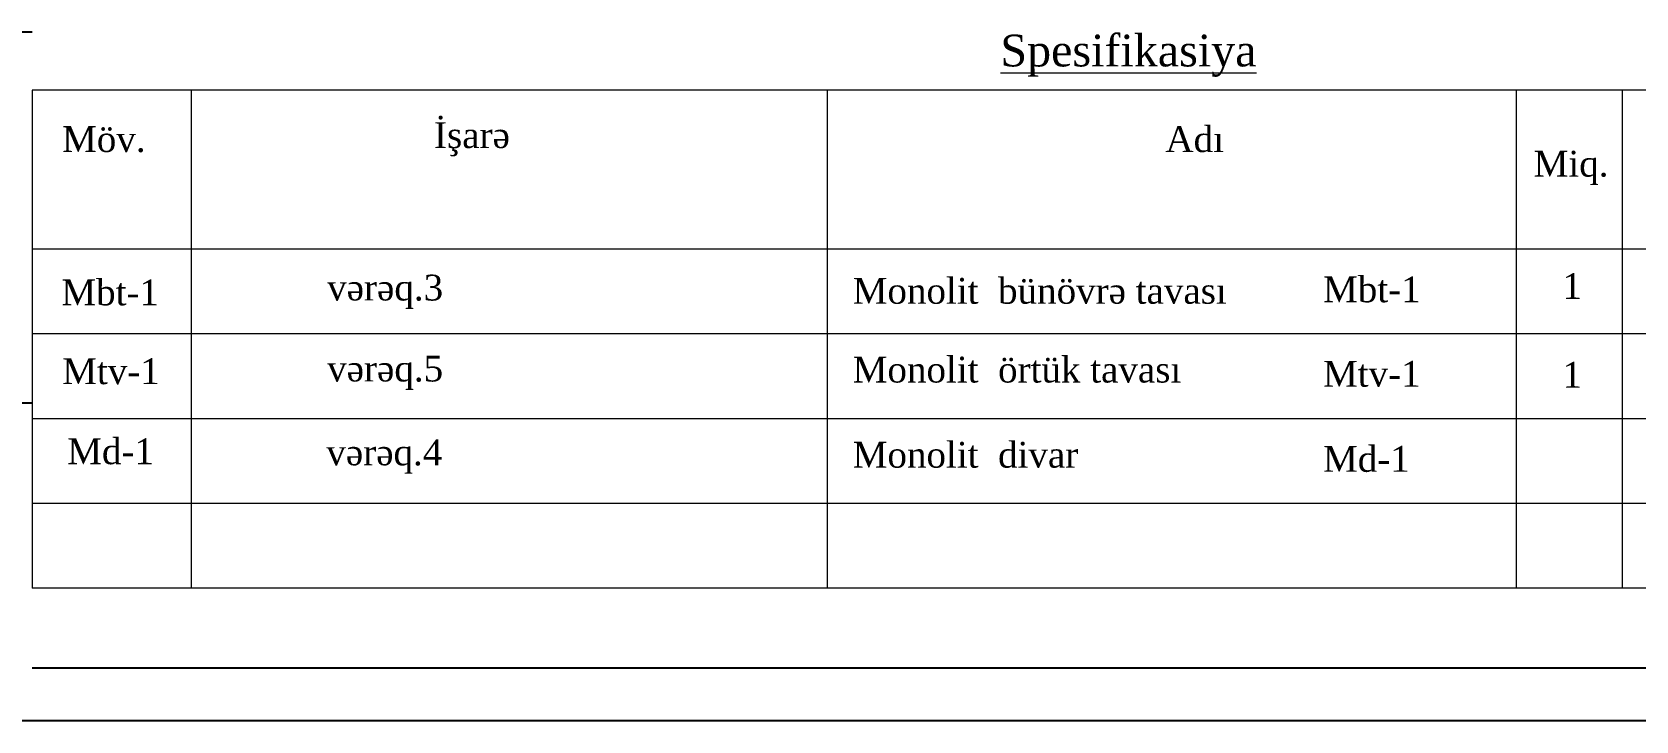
# Model space of a CAD drawing. Header units: millimetres. Extents: x 1177285 to 1225570, y -905119 to -683091.
# Drawn here: x 1185460 to 1201345, y -743942 to -737117 of the extents above; entities that cross this region are included whole.
import ezdxf

# ---------------------------------------------------------------- set-up
doc = ezdxf.new("R2010")
doc.units = ezdxf.units.MM
doc.layers.add('cedvel  0.09', color=7, linetype='Continuous', lineweight=13)
doc.layers.add('Text blocks_Ном._пера__1', color=7, linetype='Continuous', lineweight=100)
doc.styles.add('Times New  Roman', font='times.ttf')
doc.styles.add('СГЕНЕРИР_СТИЛЬ_3', font='a3ar(la).ttf')

# ---------------------------------------------------------------- blocks, each defined once
blk = doc.blocks.new('ntnntyht')
at = {"lineweight": 25}
for p, q in [((1963656, -43837), (1962402, -43837)), ((1963656, -47494), (1962402, -47494)), ((2003567, -50629), (1961564, -50629))]:
    blk.add_line(p, q, dxfattribs=at)
at = {"lineweight": 25, "ltscale": 15}
blk.add_line((1963654, -50106), (2003045, -50106), dxfattribs=at)

msp = doc.modelspace()

# ---------------------------------------------------------------- linework, layer by layer
at = {"lineweight": 20}
for p, q in [((1185459.666, -737691.991), (1185459.666, -742626.991)), ((1204884.666, -737691.991), (1185459.666, -737691.991)), ((1187034.666, -737691.991), (1187034.666, -739266.991)), ((1193334.666, -737691.991), (1193334.666, -739266.991)), ((1200159.666, -737691.991), (1200159.666, -739266.991)), ((1201209.666, -737691.991), (1201209.666, -739266.991)), ((1204884.666, -739266.991), (1185459.666, -739266.991)), ((1187034.666, -739266.991), (1187034.666, -742626.991)), ((1193334.666, -739266.991), (1193334.666, -742626.991)), ((1200159.666, -739266.991), (1200159.666, -742626.991)), ((1201209.666, -739266.991), (1201209.666, -742626.991)), ((1204884.666, -740106.991), (1185459.666, -740106.991))]:
    msp.add_line(p, q, dxfattribs=at)
at = {"layer": 'cedvel  0.09', "lineweight": 20}
for p, q in [((1204884.666, -740946.991), (1185459.666, -740946.991)), ((1204884.666, -741786.991), (1185459.666, -741786.991)), ((1204884.666, -742626.991), (1185459.666, -742626.991))]:
    msp.add_line(p, q, dxfattribs=at)

# ---------------------------------------------------------------- block references
at = {"color": 3, "xscale": 1.004925508461463, "yscale": 1.004925508461463, "zscale": 1.004925508461463}
msp.add_blockref('ntnntyht', (-787866.274, -693063.681), dxfattribs=at)

# ---------------------------------------------------------------- texts
at = {"color": 7, "lineweight": 5, "ltscale": 15, "insert": (1195049.844, -737141.689), "char_height": 315, "width": 2555.23934, "attachment_point": 1, "style": 'Times New  Roman'}
msp.add_mtext('{\\fTimes New Roman|b0|i0|c238|p18;\\LSpesifikasiya}', dxfattribs=at)
at = {"layer": 'Text blocks_Ном._пера__1', "linetype": 'Continuous', "char_height": 256, "attachment_point": 4, "style": 'СГЕНЕРИР_СТИЛЬ_3'}
for s, insert in [('{\\fTimes New Roman|b0|i0|c238|p18;İşarə}', (1189441.047, -738179.404)), ('{\\fTimes New Roman|b0|i0|c238|p18;Möv.}', (1185756.981, -738179.404)), ('{\\fTimes New Roman|b0|i0|c238|p18;Adı}', (1196684.737, -738179.404)), ('{\\fTimes New Roman|b0|i0|c238|p18;Miq.}', (1200331.948, -738462.198)), ('{\\fTimes New Roman|b0|i0|c204|p18;Mbt-1}', (1185749.914, -739697.309)), ('{\\fTimes New Roman|b0|i0|c204|p18;v\\fTimes New Roman|b0|i0|c238|p18;ə\\fTimes New Roman|b0|i0|c204|p18;r\\fTimes New Roman|b0|i0|c238|p18;ə\\fTimes New Roman|b0|i0|c204|p18;q.3}', (1188382.446, -739689.639)), ('{\\fTimes New Roman|b0|i0|c204|p18;Monolit  b\\fTimes New Roman|b0|i0|c0|p18;ü\\fTimes New Roman|b0|i0|c204|p18;n\\fTimes New Roman|b0|i0|c0|p18;ö\\fTimes New Roman|b0|i0|c204|p18;vr\\fTimes New Roman|b0|i0|c238|p18;ə\\fTimes New Roman|b0|i0|c204|p18; tavas\\fTimes New Roman|b0|i0|c238|p18;ı\\fTimes New Roman|b0|i0|c204|p18; \\L }', (1193587.547, -739682.033)), ('{\\fTimes New Roman|b0|i0|c238|p18;Mbt-1}', (1198245.875, -739667.387)), ('{\\fTimes New Roman|b0|i0|c238|p18;1}', (1200616.654, -739632.189)), ('{\\fTimes New Roman|b0|i0|c204|p18;Mtv-1}', (1185758.307, -740478.601)), ('{\\fTimes New Roman|b0|i0|c204|p18;v\\fTimes New Roman|b0|i0|c238|p18;ə\\fTimes New Roman|b0|i0|c204|p18;r\\fTimes New Roman|b0|i0|c238|p18;ə\\fTimes New Roman|b0|i0|c204|p18;q.\\fTimes New Roman|b0|i0|c238|p18;5}', (1188382.446, -740491.889)), ('{\\fTimes New Roman|b0|i0|c238|p18;Monolit  örtük tavası  }', (1193587.547, -740462.601)), ('{\\fTimes New Roman|b0|i0|c238|p18;Mtv-1}', (1198245.875, -740504.157)), ('{\\fTimes New Roman|b0|i0|c238|p18;1}', (1200616.654, -740511.528)), ('{\\fTimes New Roman|b0|i0|c204|p18;Md-1}', (1185807.942, -741271.579)), ('{\\fTimes New Roman|b0|i0|c204|p18;v\\fTimes New Roman|b0|i0|c238|p18;ə\\fTimes New Roman|b0|i0|c204|p18;r\\fTimes New Roman|b0|i0|c238|p18;ə\\fTimes New Roman|b0|i0|c204|p18;q.\\fTimes New Roman|b0|i0|c238|p18;4}', (1188374.053, -741322.617)), ('{\\fTimes New Roman|b0|i0|c238|p18;Monolit  divar}', (1193587.547, -741306.071)), ('{\\fTimes New Roman|b0|i0|c238|p18;Md-1}', (1198245.875, -741347.387))]:
    msp.add_mtext(s, dxfattribs=dict(at, insert=insert))

doc.saveas('drawing.dxf')
